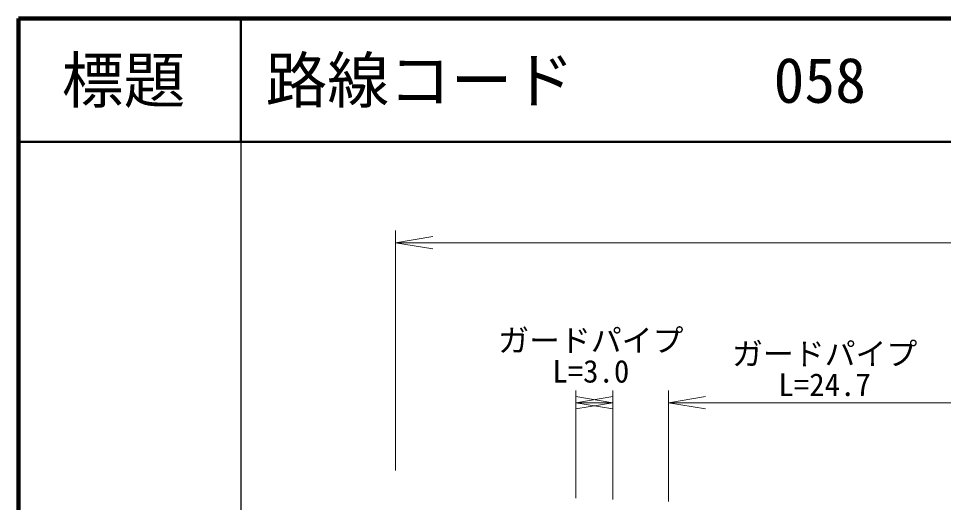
# Model space of a CAD drawing. Units: millimetres, scale not verified. Extents: x 40000 to 680000, y 20000 to 380000.
# Drawn here: x 40000 to 114900, y 340786 to 380000 of the extents above; entities that cross this region are included whole.
import ezdxf
from ezdxf.enums import TextEntityAlignment as Align

# ---------------------------------------------------------------- set-up
doc = ezdxf.new("R2010")
doc.units = ezdxf.units.MM
doc.header["$LTSCALE"] = 1000
for name, color, linetype, lineweight in [('M-STR-HTXT', 7, 'Continuous', 13), ('M-TTL', 2, 'Continuous', 140), ('M-TTL-BAND', 7, 'Continuous', 25), ('M-TTL-LINE', 7, 'Continuous', 50)]:
    doc.layers.add(name, color=color, linetype=linetype, lineweight=lineweight)
doc.layers.add('M-TTL-TXT', color=7, linetype='Continuous')
doc.styles.add('ＭＳ ゴシック', font='')
doc.styles.get('ＭＳ ゴシック').set_extended_font_data('MS Gothic')

# ---------------------------------------------------------------- blocks, each defined once
blk = doc.blocks.new('open_arrow')
at = {"color": 0, "linetype": 'Continuous', "lineweight": -2}
blk.add_lwpolyline([(7.5, 1.25), (0, 0), (7.5, -1.25)], dxfattribs=at)

msp = doc.modelspace()

# ---------------------------------------------------------------- linework, layer by layer
at = {"layer": 'M-STR-HTXT'}
for p, q in [((70540, 343379), (70540, 362829)), ((70540, 361829), (73540, 362329)), ((70540, 361829), (73540, 361329)), ((70540, 361829), (288970, 361829)), ((85119, 341137), (85119, 349867)), ((88118, 341034), (88118, 349867)), ((92639, 340879), (92639, 349867)), ((85119, 348867), (88118, 348867)), ((92639, 348867), (118281, 348867))]:
    msp.add_line(p, q, dxfattribs=at)
at = {"layer": 'M-TTL'}
for p, q in [((40000, 380000), (40000, 20000)), ((680000, 380000), (40000, 380000))]:
    msp.add_line(p, q, dxfattribs=at)
at = {"layer": 'M-TTL-BAND'}
msp.add_line((58000, 370000), (58000, 20000), dxfattribs=at)
at = {"layer": 'M-TTL-LINE'}
for p, q in [((58000, 380000), (58000, 370000)), ((40000, 370000), (680000, 370000))]:
    msp.add_line(p, q, dxfattribs=at)

# ---------------------------------------------------------------- block references
at = {"layer": 'M-STR-HTXT', "xscale": 400, "yscale": 400, "rotation": 180}
msp.add_blockref('open_arrow', (88118, 348867), dxfattribs=at)
at = {"layer": 'M-STR-HTXT', "xscale": 400, "yscale": 400}
for p in [(85119, 348867), (92639, 348867)]:
    msp.add_blockref('open_arrow', p, dxfattribs=at)

# ---------------------------------------------------------------- texts
at = {"layer": 'M-STR-HTXT', "style": 'ＭＳ ゴシック'}
for s, p in [('ガードパイプ', (86341, 352452)), ('ガードパイプ', (105275, 351367)), ('L=3.0', (86341, 349952)), ('L=24.7', (105275, 348867))]:
    msp.add_text(s, height=1833, dxfattribs=at).set_placement(p, align=Align.BOTTOM_CENTER)
at = {"layer": 'M-TTL-TXT', "style": 'ＭＳ ゴシック'}
msp.add_text('標題', height=3666, dxfattribs=at).set_placement((48500, 375000), align=Align.MIDDLE_CENTER)
for s, p in [('路線コード', (60000, 375000)), ('058', (101142, 375000))]:
    msp.add_text(s, height=3666, dxfattribs=at).set_placement(p, align=Align.MIDDLE_LEFT)

doc.saveas('drawing.dxf')
